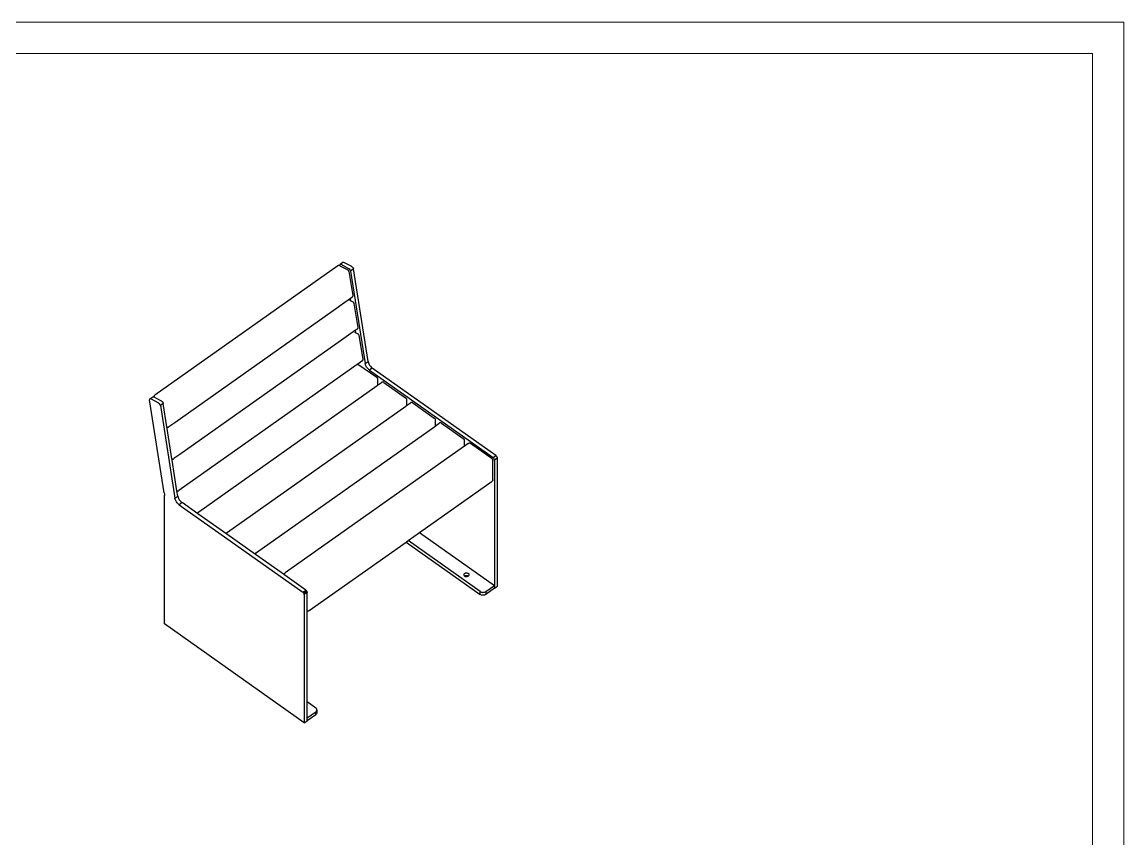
# Model space of a CAD drawing. Header units: inches. Extents: x -1533 to 3873, y -634 to 3374.
# Drawn here: x 1170 to 3873, y 1370 to 3374 of the extents above; entities that cross this region are included whole.
import ezdxf

# ---------------------------------------------------------------- set-up
doc = ezdxf.new("R2010")
doc.units = ezdxf.units.IN
doc.header["$MEASUREMENT"] = 0
doc.layers.add('tabelka', color=155, linetype='Continuous')

msp = doc.modelspace()

# ---------------------------------------------------------------- linework, layer by layer
for p, q in [((1950.2, 2779.6), (1957.1, 2784.5)), ((1957.1, 2784.5), (1957.2, 2784.6)), ((1957.2, 2784.6), (1957.4, 2784.6)), ((1957.4, 2784.6), (1957.6, 2784.7)), ((1957.6, 2784.7), (1957.8, 2784.7)), ((1957.8, 2784.7), (1958.1, 2784.7)), ((1958.1, 2784.7), (1958.3, 2784.7)), ((1958.3, 2784.7), (1958.6, 2784.6)), ((1958.6, 2784.6), (1958.8, 2784.5)), ((1958.8, 2784.5), (1959.1, 2784.4)), ((1959.4, 2784.3), (1959.1, 2784.4)), ((1978.9, 2773.9), (1959.4, 2784.3)), ((1944.4, 2775.7), (1495.8, 2458.4)), ((1944.6, 2775.8), (1944.4, 2775.7)), ((1944.6, 2775.8), (1944.8, 2775.9)), ((1945, 2776), (1944.8, 2775.9)), ((1945.2, 2776.1), (1945, 2776)), ((1945.4, 2776.2), (1945.2, 2776.1)), ((1945.6, 2776.3), (1945.4, 2776.2)), ((1945.9, 2776.4), (1945.6, 2776.3)), ((1946.2, 2776.5), (1945.9, 2776.4)), ((1945.9, 2776.4), (1945.9, 2776.4)), ((1946.4, 2776.5), (1946.2, 2776.5)), ((1946.6, 2776.6), (1946.4, 2776.5)), ((1946.8, 2776.6), (1946.6, 2776.6)), ((1947.1, 2776.6), (1946.8, 2776.6)), ((1947.1, 2776.6), (1947.1, 2776.6)), ((1947.3, 2776.6), (1947.1, 2776.6)), ((1947.4, 2776.6), (1947.3, 2776.6)), ((1947.6, 2776.6), (1947.4, 2776.6)), ((1947.9, 2776.6), (1947.6, 2776.6)), ((1948.1, 2776.5), (1947.9, 2776.6)), ((1948.3, 2776.5), (1948.1, 2776.5)), ((1948.5, 2776.5), (1948.3, 2776.5)), ((1948.7, 2776.4), (1948.5, 2776.5)), ((1949, 2776.3), (1948.7, 2776.4)), ((1949.2, 2776.2), (1949, 2776.3)), ((1949.4, 2776.2), (1949.2, 2776.2)), ((1949.5, 2778.8), (1949.4, 2778.6)), ((1949.4, 2778.6), (1949.4, 2778.4)), ((1949.4, 2778.4), (1949.4, 2778.1)), ((1949.4, 2778.1), (1949.4, 2777.8)), ((1949.4, 2777.8), (1949.4, 2777.5)), ((1949.4, 2777.2), (1949.4, 2777.5)), ((1949.6, 2776.1), (1949.4, 2777.2)), ((1949.6, 2776.1), (1949.4, 2776.2)), ((1949.6, 2779), (1949.5, 2778.8)), ((1949.7, 2779.2), (1949.6, 2779)), ((1949.6, 2776.1), (1969.1, 2765.7)), ((1949.9, 2779.3), (1949.7, 2779.2)), ((1950, 2779.5), (1949.9, 2779.3)), ((1950.2, 2779.6), (1950, 2779.5)), ((1950.4, 2779.6), (1950.2, 2779.6)), ((1950.6, 2779.7), (1950.4, 2779.6)), ((1950.8, 2779.7), (1950.6, 2779.7)), ((1951, 2779.7), (1950.8, 2779.7)), ((1951.2, 2779.7), (1951, 2779.7)), ((1951.5, 2779.6), (1951.2, 2779.7)), ((1951.7, 2779.5), (1951.5, 2779.6)), ((1952, 2779.4), (1951.7, 2779.5)), ((1952.3, 2779.3), (1952, 2779.4)), ((1971.8, 2768.9), (1952.3, 2779.3)), ((1969.1, 2765.7), (1969.3, 2765.6)), ((1969.3, 2765.6), (1969.5, 2765.5)), ((1969.5, 2765.5), (1969.7, 2765.3)), ((1969.9, 2765.2), (1969.7, 2765.3)), ((1969.9, 2765.2), (1970.1, 2765)), ((1970.3, 2764.8), (1970.1, 2765)), ((1970.3, 2764.8), (1970.5, 2764.7)), ((1970.7, 2764.4), (1970.5, 2764.7)), ((1970.7, 2764.4), (1970.8, 2764.2)), ((1971, 2764), (1970.8, 2764.2)), ((1971, 2764), (1971.1, 2763.8)), ((1971.3, 2763.5), (1971.1, 2763.8)), ((1971.3, 2763.5), (1971.4, 2763.3)), ((1971.5, 2763), (1971.4, 2763.3)), ((1971.5, 2763), (1971.6, 2762.8)), ((1971.7, 2762.5), (1971.6, 2762.8)), ((1971.7, 2762.2), (1971.7, 2762.5)), ((1971.7, 2762.2), (1971.8, 2762)), ((1972.1, 2768.8), (1971.8, 2768.9)), ((1971.8, 2762), (1981, 2703.2)), ((1972.3, 2768.6), (1972.1, 2768.8)), ((1972.6, 2768.4), (1972.3, 2768.6)), ((1972.9, 2768.2), (1972.6, 2768.4)), ((1973.2, 2767.9), (1972.9, 2768.2)), ((1973.4, 2767.7), (1973.2, 2767.9)), ((1973.7, 2767.4), (1973.4, 2767.7)), ((1973.9, 2767.1), (1973.7, 2767.4)), ((1974.2, 2766.8), (1973.9, 2767.1)), ((1974.4, 2766.5), (1974.2, 2766.8)), ((1974.6, 2766.2), (1974.4, 2766.5)), ((1974.9, 2765.8), (1974.6, 2766.2)), ((1975, 2765.5), (1974.9, 2765.8)), ((1975.2, 2765.2), (1975, 2765.5)), ((1975.4, 2764.8), (1975.2, 2765.2)), ((1975.5, 2764.5), (1975.4, 2764.8)), ((1975.6, 2764.2), (1975.5, 2764.5)), ((1975.7, 2763.8), (1975.6, 2764.2)), ((1975.8, 2763.5), (1975.7, 2763.8)), ((1975.8, 2763.5), (1975.9, 2763.2)), ((1983, 2768.2), (1975.9, 2763.2)), ((1975.9, 2763.2), (2011.6, 2536.2)), ((1979.1, 2773.8), (1978.9, 2773.9)), ((1979.1, 2773.8), (1979.4, 2773.6)), ((1979.4, 2773.6), (1979.7, 2773.4)), ((1979.7, 2773.4), (1980, 2773.2)), ((1980, 2773.2), (1980.2, 2772.9)), ((1980.2, 2772.9), (1980.5, 2772.7)), ((1980.5, 2772.7), (1980.8, 2772.4)), ((1980.8, 2772.4), (1981, 2772.1)), ((1981, 2772.1), (1981.3, 2771.8)), ((1981.3, 2771.8), (1981.5, 2771.5)), ((1981.5, 2771.5), (1981.7, 2771.2)), ((1981.7, 2771.2), (1981.9, 2770.8)), ((1981.9, 2770.8), (1982.1, 2770.5)), ((1982.1, 2770.5), (1982.3, 2770.2)), ((1982.3, 2770.2), (1982.5, 2769.8)), ((1982.5, 2769.8), (1982.6, 2769.5)), ((1982.6, 2769.5), (1982.7, 2769.2)), ((1982.7, 2769.2), (1982.8, 2768.8)), ((1982.8, 2768.8), (1982.9, 2768.5)), ((1983, 2768.2), (1982.9, 2768.5)), ((2018.6, 2541.2), (1983, 2768.2)), ((1981, 2703.2), (1981, 2702.9)), ((1975.6, 2696.1), (1947.4, 2676.1)), ((1972.8, 2691.9), (1973.1, 2691.8)), ((1973.1, 2691.8), (1976.6, 2689.9)), ((1978.9, 2698.4), (1975.6, 2696.1)), ((1976.6, 2689.9), (1975.6, 2696.1)), ((1976.6, 2689.9), (1981.4, 2687.4)), ((1979.1, 2698.6), (1978.9, 2698.4)), ((1979.3, 2698.7), (1979.1, 2698.6)), ((1979.5, 2698.9), (1979.3, 2698.7)), ((1979.6, 2699.1), (1979.5, 2698.9)), ((1979.8, 2699.2), (1979.6, 2699.1)), ((1979.9, 2699.4), (1979.8, 2699.2)), ((1980.1, 2699.6), (1979.9, 2699.4)), ((1980.2, 2699.8), (1980.1, 2699.6)), ((1980.4, 2700), (1980.2, 2699.8)), ((1980.5, 2700.3), (1980.4, 2700)), ((1980.6, 2700.5), (1980.5, 2700.3)), ((1980.7, 2700.8), (1980.6, 2700.5)), ((1980.8, 2701), (1980.7, 2700.8)), ((1980.9, 2701.3), (1980.8, 2701)), ((1981, 2701.8), (1980.9, 2701.5)), ((1980.9, 2701.5), (1980.9, 2701.3)), ((1981, 2702.9), (1981, 2702.7)), ((1981, 2702.7), (1981, 2702.4)), ((1981, 2702.4), (1981, 2702.1)), ((1981, 2702.1), (1981, 2701.8)), ((1981.4, 2687.4), (1981.6, 2687.3)), ((1981.6, 2687.3), (1981.8, 2687.1)), ((1981.8, 2687.1), (1982, 2687)), ((1982.2, 2686.8), (1982, 2687)), ((1982.2, 2686.8), (1982.4, 2686.7)), ((1982.6, 2686.5), (1982.4, 2686.7)), ((1982.6, 2686.5), (1982.8, 2686.3)), ((1983, 2686.1), (1982.8, 2686.3)), ((1983, 2686.1), (1983.1, 2685.9)), ((1983.3, 2685.7), (1983.1, 2685.9)), ((1983.3, 2685.7), (1983.4, 2685.5)), ((1983.6, 2685.2), (1983.4, 2685.5)), ((1983.6, 2685.2), (1983.7, 2685)), ((1983.8, 2684.7), (1983.7, 2685)), ((1983.8, 2684.7), (1983.8, 2684.5)), ((1983.9, 2684.2), (1983.8, 2684.5)), ((1984, 2683.9), (1983.9, 2684.2)), ((1984, 2683.9), (1984, 2683.6)), ((1984, 2683.6), (1993.3, 2624.9)), ((1946.7, 2675.7), (1544.3, 2391.1)), ((1947.4, 2676.1), (1946.7, 2675.7)), ((1947.5, 2675.3), (1947.4, 2676.1)), ((1992.9, 2622.2), (1992.8, 2622)), ((1993, 2622.5), (1992.9, 2622.2)), ((1993.1, 2622.7), (1993, 2622.5)), ((1993.2, 2623.2), (1993.1, 2623)), ((1993.1, 2623), (1993.1, 2622.7)), ((1993.3, 2623.5), (1993.2, 2623.2)), ((1993.3, 2624.9), (1993.3, 2624.6)), ((1993.3, 2624.6), (1993.3, 2624.4)), ((1993.3, 2624.4), (1993.3, 2624)), ((1993.3, 2624), (1993.3, 2623.8)), ((1993.3, 2623.8), (1993.3, 2623.5)), ((1959, 2597.4), (1556.6, 2312.8)), ((1959.6, 2597.8), (1959, 2597.4)), ((1987.9, 2617.8), (1959.6, 2597.8)), ((1959.8, 2597), (1959.6, 2597.8)), ((1985.3, 2613.5), (1988.9, 2611.6)), ((1991.2, 2620.1), (1987.9, 2617.8)), ((1988.9, 2611.6), (1987.9, 2617.8)), ((1988.9, 2611.6), (1993.7, 2609.1)), ((1991.4, 2620.3), (1991.2, 2620.1)), ((1991.6, 2620.4), (1991.4, 2620.3)), ((1991.7, 2620.6), (1991.6, 2620.4)), ((1991.9, 2620.7), (1991.7, 2620.6)), ((1992.1, 2620.9), (1991.9, 2620.7)), ((1992.2, 2621.1), (1992.1, 2620.9)), ((1992.4, 2621.3), (1992.2, 2621.1)), ((1992.5, 2621.5), (1992.4, 2621.3)), ((1992.6, 2621.7), (1992.5, 2621.5)), ((1992.8, 2622), (1992.6, 2621.7)), ((1993.7, 2609.1), (1993.9, 2608.9)), ((1993.9, 2608.9), (1994.1, 2608.8)), ((1994.1, 2608.8), (1994.3, 2608.7)), ((1994.5, 2608.5), (1994.3, 2608.7)), ((1994.5, 2608.5), (1994.7, 2608.4)), ((1994.9, 2608.2), (1994.7, 2608.4)), ((1994.9, 2608.2), (1995, 2608)), ((1995.2, 2607.8), (1995, 2608)), ((1995.2, 2607.8), (1995.4, 2607.6)), ((1995.6, 2607.4), (1995.4, 2607.6)), ((1995.6, 2607.4), (1995.7, 2607.2)), ((1995.8, 2606.9), (1995.7, 2607.2)), ((1995.8, 2606.9), (1995.9, 2606.7)), ((1996.1, 2606.4), (1995.9, 2606.7)), ((1996.1, 2606.4), (1996.1, 2606.2)), ((1996.2, 2605.9), (1996.1, 2606.2)), ((1996.3, 2605.6), (1996.2, 2605.9)), ((1996.3, 2605.6), (1996.3, 2605.3)), ((1996.3, 2605.3), (2005.5, 2546.6)), ((2003.5, 2541.8), (1993.9, 2535)), ((2003.7, 2542), (2003.5, 2541.8)), ((2003.8, 2542.1), (2003.7, 2542)), ((2004, 2542.3), (2003.8, 2542.1)), ((2004.2, 2542.4), (2004, 2542.3)), ((2004.3, 2542.6), (2004.2, 2542.4)), ((2004.5, 2542.8), (2004.3, 2542.6)), ((2004.7, 2543), (2004.5, 2542.8)), ((2004.8, 2543.2), (2004.7, 2543)), ((2004.9, 2543.4), (2004.8, 2543.2)), ((2005.1, 2543.7), (2004.9, 2543.4)), ((2005.2, 2543.9), (2005.1, 2543.7)), ((2005.3, 2544.1), (2005.2, 2543.9)), ((2005.4, 2544.7), (2005.3, 2544.4)), ((2005.3, 2544.4), (2005.3, 2544.1)), ((2005.5, 2544.9), (2005.4, 2544.7)), ((2005.5, 2546.6), (2005.6, 2546.3)), ((2005.6, 2545.5), (2005.5, 2545.2)), ((2005.5, 2545.2), (2005.5, 2544.9)), ((2005.6, 2546.3), (2005.6, 2546)), ((2005.6, 2546), (2005.6, 2545.7)), ((2005.6, 2545.7), (2005.6, 2545.5)), ((2011.6, 2536.2), (2018.6, 2541.2)), ((2018.6, 2541.2), (2019.4, 2538.3)), ((1992, 2533.7), (1554.8, 2224.6)), ((1993.9, 2535), (1992, 2533.7)), ((1993.9, 2535), (2039.8, 2502.5)), ((2012.3, 2533.3), (2011.6, 2536.2)), ((2013.5, 2530.3), (2012.3, 2533.3)), ((2015.2, 2527.3), (2013.5, 2530.3)), ((2017.3, 2524.5), (2015.2, 2527.3)), ((2019.6, 2522.1), (2017.3, 2524.5)), ((2019.4, 2538.3), (2020.6, 2535.3)), ((2022, 2520), (2019.6, 2522.1)), ((2020.6, 2535.3), (2022.3, 2532.3)), ((2029.1, 2525), (2022, 2520)), ((2022, 2520), (2325.3, 2305.6)), ((2022.3, 2532.3), (2024.3, 2529.5)), ((2024.3, 2529.5), (2026.6, 2527.1)), ((2026.6, 2527.1), (2029.1, 2525)), ((2332.3, 2310.6), (2029.1, 2525)), ((2039.8, 2502.5), (2040, 2502.4)), ((2039.8, 2502.5), (2039.9, 2502.4)), ((2040, 2502.4), (2039.9, 2502.4)), ((2040, 2502.4), (2040.1, 2502.3)), ((2040, 2502.4), (2040, 2502.4)), ((2040.1, 2502.3), (2040.2, 2502.3)), ((2040.3, 2502.1), (2040.2, 2502.3)), ((2040.3, 2502.1), (2040.5, 2502)), ((2040.7, 2501.8), (2040.5, 2502)), ((2040.7, 2501.8), (2040.9, 2501.6)), ((2040.9, 2501.6), (2041.1, 2501.4)), ((2041.2, 2501.2), (2041.1, 2501.4)), ((2041.2, 2501.2), (2041.4, 2500.9)), ((2041.5, 2500.7), (2041.4, 2500.9)), ((2041.5, 2500.7), (2041.6, 2500.5)), ((2041.7, 2500.2), (2041.6, 2500.5)), ((2041.7, 2500.2), (2041.8, 2500)), ((2041.9, 2499.7), (2041.8, 2500)), ((2041.9, 2499.7), (2042, 2499.4)), ((2042, 2499.4), (2042.1, 2498.9)), ((2042.1, 2498.9), (2042.1, 2498.3)), ((2042.1, 2498.3), (2042.1, 2483)), ((2042.1, 2483), (2051.9, 2489.9)), ((2052.1, 2490.1), (2051.9, 2489.9)), ((2052.4, 2490.2), (2052.1, 2490.1)), ((2052.4, 2490.2), (2052.5, 2490.3)), ((2052.8, 2490.4), (2052.5, 2490.3)), ((2053, 2490.5), (2052.8, 2490.4)), ((2053.3, 2490.6), (2053, 2490.5)), ((2053.3, 2490.6), (2053.4, 2490.6)), ((2053.7, 2490.7), (2053.4, 2490.6)), ((2053.7, 2490.7), (2053.8, 2490.7)), ((2053.7, 2490.7), (2053.7, 2490.7)), ((2053.9, 2490.8), (2053.8, 2490.7)), ((2054.2, 2490.8), (2053.9, 2490.8)), ((2054.5, 2490.8), (2054.2, 2490.8)), ((2054.8, 2490.8), (2054.5, 2490.8)), ((2055, 2490.8), (2054.8, 2490.8)), ((2055.3, 2490.8), (2055, 2490.8)), ((2055.6, 2490.8), (2055.3, 2490.8)), ((2055.9, 2490.7), (2055.6, 2490.8)), ((2056.1, 2490.6), (2055.9, 2490.7)), ((2056.2, 2490.6), (2056.1, 2490.6)), ((2056.3, 2490.6), (2056.2, 2490.6)), ((2056.5, 2490.5), (2056.3, 2490.6)), ((2056.8, 2490.4), (2056.5, 2490.5)), ((2057, 2490.3), (2056.8, 2490.4)), ((2057.1, 2490.2), (2057, 2490.3)), ((2057.4, 2490.1), (2057.1, 2490.2)), ((2057.6, 2489.9), (2057.4, 2490.1)), ((2057.6, 2489.9), (2110.5, 2452.5)), ((1603.3, 2172.7), (2040.6, 2482)), ((2040.6, 2482), (2042.1, 2483)), ((1482.8, 2448.6), (1482.7, 2448.4)), ((1482.7, 2448.4), (1482.7, 2448.1)), ((1482.7, 2448.1), (1482.7, 2447.8)), ((1482.7, 2447.8), (1482.7, 2447.5)), ((1482.7, 2447.2), (1482.7, 2447.5)), ((1518.6, 2219.1), (1482.7, 2447.2)), ((1482.9, 2449), (1482.8, 2448.8)), ((1482.8, 2448.8), (1482.8, 2448.6)), ((1483, 2449.2), (1482.9, 2449)), ((1483.2, 2449.3), (1483, 2449.2)), ((1483.3, 2449.5), (1483.2, 2449.3)), ((1483.5, 2449.6), (1483.3, 2449.5)), ((1483.5, 2449.6), (1490.4, 2454.5)), ((1483.7, 2449.6), (1483.5, 2449.6)), ((1483.9, 2449.7), (1483.7, 2449.6)), ((1484.1, 2449.7), (1483.9, 2449.7)), ((1484.3, 2449.7), (1484.1, 2449.7)), ((1484.5, 2449.7), (1484.3, 2449.7)), ((1484.8, 2449.6), (1484.5, 2449.7)), ((1485.1, 2449.5), (1484.8, 2449.6)), ((1485.3, 2449.4), (1485.1, 2449.5)), ((1485.6, 2449.3), (1485.3, 2449.4)), ((1505.1, 2438.9), (1485.6, 2449.3)), ((1490.4, 2454.5), (1490.6, 2454.6)), ((1490.6, 2454.6), (1490.7, 2454.6)), ((1490.7, 2454.6), (1490.9, 2454.7)), ((1490.9, 2454.7), (1491.2, 2454.7)), ((1491.2, 2454.7), (1491.4, 2454.7)), ((1491.4, 2454.7), (1491.6, 2454.7)), ((1491.6, 2454.7), (1491.9, 2454.6)), ((1491.9, 2454.6), (1492.1, 2454.5)), ((1492.1, 2454.5), (1492.4, 2454.4)), ((1492.7, 2454.3), (1492.4, 2454.4)), ((1493.7, 2453.8), (1492.7, 2454.3)), ((1493.7, 2455.1), (1493.8, 2455.4)), ((1493.7, 2454.8), (1493.7, 2455.1)), ((1493.7, 2454.5), (1493.7, 2454.8)), ((1493.7, 2454.2), (1493.7, 2454.5)), ((1493.7, 2454), (1493.7, 2454.2)), ((1493.7, 2453.8), (1493.7, 2454)), ((1512.2, 2443.9), (1493.7, 2453.8)), ((1493.8, 2455.6), (1493.9, 2455.9)), ((1493.8, 2455.4), (1493.8, 2455.6)), ((1493.9, 2455.9), (1494, 2456.1)), ((1494, 2456.1), (1494.1, 2456.4)), ((1494.1, 2456.4), (1494.2, 2456.6)), ((1494.2, 2456.6), (1494.3, 2456.8)), ((1494.3, 2456.8), (1494.4, 2457)), ((1494.4, 2457), (1494.6, 2457.2)), ((1494.6, 2457.2), (1494.7, 2457.5)), ((1494.7, 2457.5), (1494.9, 2457.6)), ((1494.9, 2457.6), (1495.1, 2457.8)), ((1495.1, 2457.8), (1495.2, 2458)), ((1495.2, 2458), (1495.4, 2458.2)), ((1495.4, 2458.2), (1495.6, 2458.3)), ((1495.6, 2458.3), (1495.8, 2458.4)), ((1505.4, 2438.8), (1505.1, 2438.9)), ((1505.6, 2438.6), (1505.4, 2438.8)), ((1505.9, 2438.4), (1505.6, 2438.6)), ((1506.2, 2438.2), (1505.9, 2438.4)), ((1506.5, 2437.9), (1506.2, 2438.2)), ((1506.7, 2437.7), (1506.5, 2437.9)), ((1507, 2437.4), (1506.7, 2437.7)), ((1507.3, 2437.1), (1507, 2437.4)), ((1507.5, 2436.8), (1507.3, 2437.1)), ((1507.7, 2436.5), (1507.5, 2436.8)), ((1508, 2436.2), (1507.7, 2436.5)), ((1508.2, 2435.8), (1508, 2436.2)), ((1508.4, 2435.5), (1508.2, 2435.8)), ((1508.5, 2435.2), (1508.4, 2435.5)), ((1508.7, 2434.8), (1508.5, 2435.2)), ((1508.8, 2434.5), (1508.7, 2434.8)), ((1508.9, 2434.2), (1508.8, 2434.5)), ((1509, 2433.8), (1508.9, 2434.2)), ((1509.1, 2433.5), (1509, 2433.8)), ((1509.1, 2433.5), (1509.2, 2433.2)), ((1516.3, 2438.2), (1509.2, 2433.2)), ((1509.2, 2433.2), (1544.9, 2206.2)), ((1512.4, 2443.8), (1512.2, 2443.9)), ((1512.4, 2443.8), (1512.7, 2443.6)), ((1512.7, 2443.6), (1513, 2443.4)), ((1513, 2443.4), (1513.3, 2443.2)), ((1513.3, 2443.2), (1513.5, 2442.9)), ((1513.5, 2442.9), (1513.8, 2442.7)), ((1513.8, 2442.7), (1514.1, 2442.4)), ((1514.1, 2442.4), (1514.3, 2442.1)), ((1514.3, 2442.1), (1514.6, 2441.8)), ((1514.6, 2441.8), (1514.8, 2441.5)), ((1514.8, 2441.5), (1514.9, 2441.3)), ((1514.9, 2441.3), (1515, 2441.2)), ((1515, 2441.2), (1515.2, 2440.8)), ((1515.2, 2440.8), (1515.4, 2440.5)), ((1515.4, 2440.5), (1515.6, 2440.2)), ((1515.6, 2440.2), (1515.8, 2439.8)), ((1515.8, 2439.8), (1515.9, 2439.5)), ((1515.9, 2439.5), (1516, 2439.2)), ((1516, 2439.2), (1516.1, 2438.8)), ((1516.1, 2438.8), (1516.2, 2438.5)), ((1516.3, 2438.2), (1516.2, 2438.5)), ((1525.3, 2380.7), (1516.3, 2438.2)), ((2110.5, 2452.5), (2110.7, 2452.4)), ((2110.5, 2452.5), (2110.7, 2452.4)), ((2110.7, 2452.4), (2110.7, 2452.4)), ((2110.7, 2452.4), (2110.8, 2452.3)), ((2110.7, 2452.4), (2110.7, 2452.4)), ((2110.8, 2452.3), (2110.9, 2452.3)), ((2111, 2452.1), (2110.9, 2452.3)), ((2111, 2452.1), (2111.3, 2452)), ((2111.4, 2451.8), (2111.3, 2452)), ((2111.3, 2432), (2112.8, 2433)), ((2111.4, 2451.8), (2111.6, 2451.6)), ((2111.6, 2451.6), (2111.8, 2451.4)), ((2111.9, 2451.2), (2111.8, 2451.4)), ((2111.9, 2451.2), (2112.1, 2450.9)), ((2112.2, 2450.7), (2112.1, 2450.9)), ((2112.2, 2450.7), (2112.3, 2450.5)), ((2112.4, 2450.2), (2112.3, 2450.5)), ((2112.4, 2450.2), (2112.5, 2450)), ((2112.6, 2449.7), (2112.5, 2450)), ((2112.6, 2449.7), (2112.7, 2449.4)), ((2112.7, 2449.4), (2112.8, 2448.9)), ((2112.8, 2448.9), (2112.8, 2448.3)), ((2112.8, 2448.3), (2112.8, 2433)), ((2112.8, 2433), (2122.6, 2439.9)), ((2122.9, 2440.1), (2122.6, 2439.9)), ((2123.1, 2440.2), (2122.9, 2440.1)), ((2123, 2440.1), (2123.3, 2440.3)), ((2123.1, 2440.2), (2123.2, 2440.3)), ((2123.5, 2440.4), (2123.2, 2440.3)), ((2123.4, 2440.3), (2123.7, 2440.4)), ((2123.8, 2440.5), (2123.5, 2440.4)), ((2124, 2440.6), (2123.8, 2440.5)), ((2123.9, 2440.5), (2124.1, 2440.6)), ((2124, 2440.6), (2124.1, 2440.6)), ((2124.4, 2440.7), (2124.1, 2440.6)), ((2124.3, 2440.6), (2124.4, 2440.7)), ((2124.5, 2440.7), (2124.4, 2440.7)), ((2124.7, 2440.8), (2124.5, 2440.7)), ((2124.8, 2440.7), (2124.5, 2440.7)), ((2124.5, 2440.7), (2124.5, 2440.7)), ((2124.9, 2440.8), (2124.7, 2440.8)), ((2125.2, 2440.8), (2124.9, 2440.8)), ((2125.5, 2440.8), (2125.2, 2440.8)), ((2125.8, 2440.8), (2125.5, 2440.8)), ((2126, 2440.8), (2125.8, 2440.8)), ((2126.3, 2440.8), (2126, 2440.8)), ((2126.6, 2440.7), (2126.3, 2440.8)), ((2126.8, 2440.6), (2126.6, 2440.7)), ((2126.9, 2440.6), (2126.8, 2440.6)), ((2127, 2440.6), (2126.9, 2440.6)), ((2127.5, 2440.4), (2127, 2440.6)), ((2127.2, 2440.5), (2127, 2440.6)), ((2127.5, 2440.4), (2127.2, 2440.5)), ((2127.7, 2440.3), (2127.5, 2440.4)), ((2127.9, 2440.2), (2127.7, 2440.3)), ((2128.1, 2440.1), (2127.9, 2440.2)), ((2128.3, 2439.9), (2128.1, 2440.1)), ((2128.3, 2439.9), (2181.2, 2402.5)), ((1674, 2122.7), (2111.3, 2432)), ((1525.3, 2380.7), (1525.5, 2380.6)), ((1525.9, 2377.2), (1525.3, 2380.7)), ((1525.5, 2380.6), (1525.7, 2380.6)), ((1525.7, 2380.6), (1525.9, 2380.5)), ((1525.9, 2380.5), (1526.2, 2380.4)), ((1526.2, 2380.4), (1526.3, 2380.4)), ((1526.3, 2380.4), (1526.6, 2380.3)), ((1526.6, 2380.3), (1526.8, 2380.3)), ((1526.8, 2380.3), (1527.1, 2380.3)), ((1527.1, 2380.3), (1527.3, 2380.3)), ((1527.3, 2380.3), (1527.4, 2380.3)), ((1527.4, 2380.3), (1527.6, 2380.3)), ((1527.6, 2380.3), (1527.6, 2380.3)), ((1527.6, 2380.3), (1527.8, 2380.3)), ((1527.8, 2380.3), (1528.1, 2380.3)), ((1528.1, 2380.3), (1528.3, 2380.4)), ((1528.3, 2380.4), (1528.5, 2380.4)), ((1528.5, 2380.4), (1528.7, 2380.5)), ((1528.8, 2380.5), (1528.7, 2380.5)), ((1528.8, 2380.5), (1529, 2380.6)), ((1529, 2380.6), (1529.3, 2380.7)), ((1529.3, 2380.7), (1529.5, 2380.8)), ((1529.5, 2380.8), (1529.7, 2380.9)), ((1529.7, 2380.9), (1529.9, 2381)), ((1530.1, 2381.1), (1529.9, 2381)), ((1530.1, 2381.1), (1530.3, 2381.2)), ((1544.3, 2391.1), (1530.3, 2381.2)), ((1544.4, 2390.3), (1544.3, 2391.1)), ((1744.7, 2072.7), (2182.1, 2382)), ((2181.2, 2402.5), (2181.4, 2402.4)), ((2181.2, 2402.5), (2181.4, 2402.4)), ((2181.4, 2402.4), (2181.4, 2402.4)), ((2181.4, 2402.4), (2181.5, 2402.3)), ((2181.4, 2402.4), (2181.4, 2402.4)), ((2181.5, 2402.3), (2181.6, 2402.3)), ((2181.8, 2402.1), (2181.6, 2402.3)), ((2181.8, 2402.1), (2182, 2402)), ((2182.1, 2401.8), (2182, 2402)), ((2182.1, 2401.8), (2182.3, 2401.6)), ((2182.1, 2382), (2183.5, 2383)), ((2182.3, 2401.6), (2182.5, 2401.4)), ((2182.6, 2401.2), (2182.5, 2401.4)), ((2182.6, 2401.2), (2182.8, 2400.9)), ((2182.9, 2400.7), (2182.8, 2400.9)), ((2182.9, 2400.7), (2183, 2400.5)), ((2183.1, 2400.2), (2183, 2400.5)), ((2183.1, 2400.2), (2183.2, 2400)), ((2183.3, 2399.7), (2183.2, 2400)), ((2183.3, 2399.7), (2183.4, 2399.4)), ((2183.4, 2399.4), (2183.5, 2398.9)), ((2183.5, 2398.9), (2183.5, 2398.3)), ((2183.5, 2398.3), (2183.5, 2383)), ((2183.5, 2383), (2193.3, 2389.9)), ((2193.6, 2390.1), (2193.3, 2389.9)), ((2193.8, 2390.2), (2193.6, 2390.1)), ((2193.8, 2390.2), (2194, 2390.3)), ((2194.2, 2390.4), (2194, 2390.3)), ((2194.5, 2390.5), (2194.2, 2390.4)), ((2194.7, 2390.6), (2194.5, 2390.5)), ((2194.7, 2390.6), (2194.8, 2390.6)), ((2195.1, 2390.7), (2194.8, 2390.6)), ((2195, 2390.6), (2195.1, 2390.7)), ((2195.2, 2390.7), (2195.1, 2390.7)), ((2195.4, 2390.8), (2195.2, 2390.7)), ((2195.6, 2390.7), (2195.2, 2390.7)), ((2195.2, 2390.7), (2195.2, 2390.7)), ((2195.6, 2390.8), (2195.4, 2390.8)), ((2195.9, 2390.8), (2195.6, 2390.8)), ((2196.2, 2390.8), (2195.9, 2390.8)), ((2196.5, 2390.8), (2196.2, 2390.8)), ((2196.7, 2390.8), (2196.5, 2390.8)), ((2197, 2390.8), (2196.7, 2390.8)), ((2197.3, 2390.7), (2197, 2390.8)), ((2197.5, 2390.6), (2197.3, 2390.7)), ((2197.6, 2390.6), (2197.5, 2390.6)), ((2197.7, 2390.6), (2197.6, 2390.6)), ((2198.2, 2390.4), (2197.7, 2390.6)), ((2197.9, 2390.5), (2197.7, 2390.6)), ((2198.2, 2390.4), (2197.9, 2390.5)), ((2198.4, 2390.3), (2198.2, 2390.4)), ((2198.6, 2390.2), (2198.4, 2390.3)), ((2198.8, 2390.1), (2198.6, 2390.2)), ((2199.1, 2389.9), (2198.8, 2390.1)), ((2199.1, 2389.9), (2251.9, 2352.5)), ((1537.6, 2302.4), (1525.9, 2377.2)), ((2251.9, 2352.5), (2252.1, 2352.4)), ((2251.9, 2352.5), (2252.1, 2352.4)), ((2252.1, 2352.4), (2252.1, 2352.4)), ((2252.1, 2352.4), (2252.2, 2352.3)), ((2252.1, 2352.4), (2252.1, 2352.4)), ((2252.2, 2352.3), (2252.3, 2352.3)), ((2252.5, 2352.1), (2252.3, 2352.3)), ((2252.4, 2352.2), (2252.3, 2352.2)), ((2252.4, 2352.2), (2252.6, 2352)), ((2252.5, 2352.1), (2252.7, 2352)), ((2252.8, 2351.8), (2252.7, 2352)), ((2252.8, 2351.8), (2253, 2351.6)), ((2252.8, 2332), (1815.4, 2022.7)), ((2254.2, 2333), (2252.8, 2332)), ((2253, 2351.6), (2253.2, 2351.4)), ((2253.3, 2351.2), (2253.2, 2351.4)), ((2253.4, 2350.9), (2253.2, 2351.3)), ((2253.3, 2351.2), (2253.5, 2350.9)), ((2253.4, 2350.9), (2253.4, 2350.9)), ((2253.5, 2350.8), (2253.4, 2350.9)), ((2253.6, 2350.7), (2253.5, 2350.9)), ((2253.6, 2350.7), (2253.7, 2350.5)), ((2253.8, 2350.2), (2253.7, 2350.5)), ((2253.8, 2350.3), (2253.8, 2350.1)), ((2253.8, 2350.2), (2254, 2350)), ((2254, 2349.7), (2254, 2350)), ((2254, 2349.7), (2254.1, 2349.4)), ((2254.1, 2349.4), (2254.2, 2348.9)), ((2254.2, 2348.9), (2254.2, 2348.3)), ((2254.2, 2348.3), (2254.2, 2333)), ((2264, 2339.9), (2254.2, 2333)), ((2264.3, 2340.1), (2264, 2339.9)), ((2264.5, 2340.2), (2264.3, 2340.1)), ((2264.5, 2340.2), (2264.7, 2340.3)), ((2264.9, 2340.4), (2264.7, 2340.3)), ((2265.2, 2340.5), (2264.9, 2340.4)), ((2265.4, 2340.6), (2265.2, 2340.5)), ((2265.4, 2340.6), (2265.5, 2340.6)), ((2265.8, 2340.7), (2265.5, 2340.6)), ((2266.1, 2340.8), (2265.8, 2340.7)), ((2266.3, 2340.8), (2266.1, 2340.8)), ((2266.6, 2340.8), (2266.3, 2340.8)), ((2266.9, 2340.8), (2266.6, 2340.8)), ((2267.2, 2340.8), (2266.9, 2340.8)), ((2267.5, 2340.8), (2267.2, 2340.8)), ((2267.7, 2340.8), (2267.5, 2340.8)), ((2268, 2340.7), (2267.7, 2340.8)), ((2268.3, 2340.6), (2268, 2340.7)), ((2268.4, 2340.6), (2268.3, 2340.6)), ((2268.6, 2340.5), (2268.4, 2340.6)), ((2268.9, 2340.4), (2268.6, 2340.5)), ((2269.1, 2340.3), (2268.9, 2340.4)), ((2269.3, 2340.2), (2269.1, 2340.3)), ((2269.5, 2340.1), (2269.3, 2340.2)), ((2269.8, 2339.9), (2269.5, 2340.1)), ((2322.8, 2302.4), (2269.8, 2339.9)), ((1537.6, 2302.4), (1537.8, 2302.3)), ((1538.2, 2298.9), (1537.6, 2302.4)), ((1537.8, 2302.3), (1538, 2302.2)), ((1538, 2302.2), (1538.2, 2302.2)), ((1538.2, 2302.2), (1538.5, 2302.1)), ((1549.9, 2224.1), (1538.2, 2298.9)), ((1538.5, 2302.1), (1538.6, 2302.1)), ((1538.6, 2302.1), (1538.9, 2302)), ((1538.9, 2302), (1539.1, 2302)), ((1539.1, 2302), (1539.3, 2302)), ((1539.3, 2302), (1539.6, 2302)), ((1539.6, 2302), (1539.7, 2302)), ((1539.7, 2302), (1539.8, 2302)), ((1539.8, 2302), (1539.9, 2302)), ((1539.9, 2302), (1540.1, 2302)), ((1540.1, 2302), (1540.3, 2302)), ((1540.3, 2302), (1540.6, 2302)), ((1540.6, 2302), (1540.8, 2302.1)), ((1540.8, 2302.1), (1541, 2302.2)), ((1541.1, 2302.2), (1541, 2302.2)), ((1541.1, 2302.2), (1541.3, 2302.2)), ((1541.3, 2302.2), (1541.6, 2302.3)), ((1541.6, 2302.3), (1541.8, 2302.4)), ((1541.8, 2302.4), (1542, 2302.5)), ((1542, 2302.5), (1542.2, 2302.7)), ((1542.3, 2302.7), (1542.2, 2302.7)), ((1542.3, 2302.7), (1542.5, 2302.9)), ((1556.6, 2312.8), (1542.5, 2302.9)), ((1556.7, 2312), (1556.6, 2312.8)), ((2322.8, 2302.4), (2323, 2302.3)), ((2323.2, 2302.1), (2323, 2302.3)), ((2323.2, 2302.1), (2323.4, 2302)), ((2323.5, 2301.8), (2323.4, 2302)), ((2323.5, 2301.8), (2323.7, 2301.6)), ((2323.7, 2301.6), (2323.9, 2301.4)), ((2324.1, 2301.2), (2323.9, 2301.4)), ((2324.1, 2301.2), (2324.2, 2300.9)), ((2324.3, 2300.7), (2324.2, 2300.9)), ((2324.3, 2300.7), (2324.5, 2300.5)), ((2324.6, 2300.2), (2324.5, 2300.5)), ((2324.6, 2300.2), (2324.7, 2300)), ((2324.7, 2299.7), (2324.7, 2300)), ((2324.7, 2299.7), (2324.8, 2299.4)), ((2324.8, 2299.4), (2324.9, 2298.9)), ((2324.9, 2298.3), (2324.9, 2298.9)), ((2324.9, 2275.3), (2324.9, 2298.3)), ((2325.3, 2305.6), (2332.3, 2310.6)), ((2326.6, 2304.4), (2325.3, 2305.6)), ((2327.8, 2302.8), (2326.6, 2304.4)), ((2328.5, 2301.1), (2327.8, 2302.8)), ((2328.8, 2299.6), (2328.5, 2301.1)), ((2335.9, 2304.6), (2328.8, 2299.6)), ((2328.8, 2299.6), (2328.8, 1992)), ((2332.3, 2310.6), (2333.7, 2309.4)), ((2333.7, 2309.4), (2334.8, 2307.8)), ((2334.8, 2307.8), (2335.6, 2306.1)), ((2335.6, 2306.1), (2335.9, 2304.6)), ((2335.9, 1989.9), (2335.9, 2304.6)), ((2324.9, 2275), (2324.9, 2275.3)), ((2324.9, 2275.3), (2324.9, 2275.3)), ((2324.9, 2274.7), (2324.9, 2275)), ((2324.9, 2274.5), (2324.9, 2274.7)), ((2324.9, 2251.7), (2324.9, 2274.7)), ((2145.1, 2121.9), (2322.8, 2247.6)), ((2323, 2247.7), (2322.8, 2247.6)), ((2323.2, 2247.9), (2323, 2247.7)), ((2323.4, 2248.1), (2323.2, 2247.9)), ((2323.6, 2248.2), (2323.4, 2248.1)), ((2323.7, 2248.4), (2323.6, 2248.2)), ((2323.9, 2248.6), (2323.7, 2248.4)), ((2324.1, 2248.8), (2323.9, 2248.6)), ((2324.2, 2249.1), (2324.1, 2248.8)), ((2324.3, 2249.3), (2324.2, 2249.1)), ((2324.5, 2249.5), (2324.3, 2249.3)), ((2324.6, 2249.8), (2324.5, 2249.5)), ((2324.7, 2250), (2324.6, 2249.8)), ((2324.8, 2250.6), (2324.7, 2250.3)), ((2324.7, 2250.3), (2324.7, 2250)), ((2324.9, 2251.1), (2324.8, 2250.6)), ((2324.9, 2251.1), (2324.9, 2251.7)), ((1518.6, 2219.1), (1519, 2215.7)), ((1549.9, 2224.1), (1550.1, 2224)), ((1552, 2211.2), (1549.9, 2224.1)), ((1550.1, 2224), (1550.3, 2223.9)), ((1550.3, 2223.9), (1550.5, 2223.8)), ((1550.5, 2223.8), (1550.7, 2223.8)), ((1550.7, 2223.8), (1550.9, 2223.7)), ((1550.9, 2223.7), (1551.1, 2223.7)), ((1551.1, 2223.7), (1551.4, 2223.7)), ((1551.4, 2223.7), (1551.6, 2223.6)), ((1551.6, 2223.6), (1551.9, 2223.6)), ((1551.9, 2223.6), (1551.9, 2223.6)), ((1551.9, 2223.6), (1552.1, 2223.6)), ((1552.1, 2223.6), (1552.2, 2223.6)), ((1552.2, 2223.6), (1552.4, 2223.7)), ((1552.4, 2223.7), (1552.6, 2223.7)), ((1552.6, 2223.7), (1552.9, 2223.7)), ((1552.9, 2223.7), (1553.1, 2223.8)), ((1553.1, 2223.8), (1553.3, 2223.8)), ((1553.4, 2223.9), (1553.3, 2223.8)), ((1553.4, 2223.9), (1553.6, 2223.9)), ((1553.6, 2223.9), (1553.8, 2224)), ((1553.8, 2224), (1554.1, 2224.1)), ((1554.1, 2224.1), (1554.3, 2224.2)), ((1554.3, 2224.2), (1554.5, 2224.3)), ((1554.6, 2224.4), (1554.5, 2224.3)), ((1554.6, 2224.4), (1554.8, 2224.6)), ((1519, 2215.7), (1519.1, 2212.5)), ((1519.1, 1897.4), (1519.1, 2212.5)), ((1544.9, 2206.2), (1552, 2211.2)), ((1545.6, 2203.3), (1544.9, 2206.2)), ((1546.8, 2200.3), (1545.6, 2203.3)), ((1548.5, 2197.3), (1546.8, 2200.3)), ((1550.6, 2194.5), (1548.5, 2197.3)), ((1552.9, 2192.1), (1550.6, 2194.5)), ((1552, 2211.2), (1552.7, 2208.3)), ((1552.7, 2208.3), (1553.9, 2205.3)), ((1555.3, 2190), (1552.9, 2192.1)), ((1553.9, 2205.3), (1555.6, 2202.3)), ((1562.4, 2195), (1555.3, 2190)), ((1555.3, 2190), (1858.6, 1975.6)), ((1555.6, 2202.3), (1557.6, 2199.5)), ((1557.6, 2199.5), (1560, 2197.1)), ((1560, 2197.1), (1562.4, 2195)), ((1601.1, 2167.7), (1562.4, 2195)), ((1601.2, 2169.1), (1601.1, 2168.6)), ((1601.1, 2167.7), (1601.1, 2168.6)), ((1671.8, 2117.7), (1601.1, 2167.7)), ((1601.2, 2169.7), (1601.3, 2170)), ((1601.2, 2169.1), (1601.2, 2169.7)), ((1601.3, 2170), (1601.4, 2170.2)), ((1601.4, 2170.2), (1601.5, 2170.5)), ((1601.5, 2170.5), (1601.6, 2170.7)), ((1601.6, 2170.7), (1601.7, 2171)), ((1601.7, 2171), (1601.9, 2171.2)), ((1601.9, 2171.2), (1602, 2171.4)), ((1602, 2171.4), (1602.2, 2171.6)), ((1602.2, 2171.6), (1602.3, 2171.8)), ((1602.3, 2171.8), (1602.5, 2172)), ((1602.5, 2172), (1602.7, 2172.2)), ((1602.7, 2172.2), (1602.9, 2172.4)), ((1602.9, 2172.4), (1603, 2172.5)), ((1603, 2172.5), (1603.3, 2172.7)), ((1671.9, 2119.1), (1671.8, 2118.6)), ((1671.8, 2117.7), (1671.8, 2118.6)), ((1742.5, 2067.7), (1671.8, 2117.7)), ((1671.9, 2119.1), (1672, 2119.7)), ((1672, 2120), (1672.1, 2120.2)), ((1672, 2119.7), (1672, 2120)), ((1672.1, 2120.2), (1672.2, 2120.5)), ((1672.2, 2120.5), (1672.3, 2120.7)), ((1672.3, 2120.7), (1672.4, 2121)), ((1672.4, 2121), (1672.6, 2121.2)), ((1672.6, 2121.2), (1672.7, 2121.4)), ((1672.7, 2121.4), (1672.9, 2121.6)), ((1672.9, 2121.6), (1673, 2121.8)), ((1673, 2121.8), (1673.2, 2122)), ((1673.2, 2122), (1673.4, 2122.2)), ((1673.4, 2122.2), (1673.6, 2122.4)), ((1673.6, 2122.4), (1673.8, 2122.5)), ((1673.8, 2122.5), (1674, 2122.7)), ((2116.8, 2101.9), (2145.1, 2121.9)), ((2145.1, 2121.9), (2328.8, 1992)), ((1874.1, 1930.3), (2111.8, 2098.4)), ((2111.8, 2098.4), (2116.8, 2101.9)), ((2111.8, 2098.4), (2293.4, 1969.9)), ((2293.4, 1977), (2116.8, 2101.9)), ((1742.6, 2069.1), (1742.5, 2068.6)), ((1742.5, 2067.7), (1742.5, 2068.6)), ((1813.3, 2017.7), (1742.5, 2067.7)), ((1742.6, 2069.1), (1742.7, 2069.7)), ((1742.7, 2070), (1742.8, 2070.2)), ((1742.7, 2069.7), (1742.7, 2070)), ((1742.8, 2070.2), (1742.9, 2070.5)), ((1742.9, 2070.5), (1743, 2070.7)), ((1743, 2070.7), (1743.2, 2071)), ((1743.2, 2071), (1743.3, 2071.2)), ((1743.3, 2071.2), (1743.4, 2071.4)), ((1743.4, 2071.4), (1743.6, 2071.6)), ((1743.6, 2071.6), (1743.7, 2071.8)), ((1743.7, 2071.8), (1743.9, 2072)), ((1743.9, 2072), (1744.1, 2072.2)), ((1744.1, 2072.2), (1744.3, 2072.4)), ((1744.3, 2072.4), (1744.5, 2072.5)), ((1744.5, 2072.5), (1744.7, 2072.7)), ((1813.3, 2019.1), (1813.4, 2019.7)), ((1813.3, 2019.1), (1813.3, 2018.6)), ((1813.3, 2018.6), (1813.3, 2017.7)), ((1813.6, 2017.4), (1813.3, 2017.7)), ((1813.4, 2019.7), (1813.5, 2020)), ((1813.5, 2020.2), (1813.6, 2020.5)), ((1813.5, 2020), (1813.5, 2020.2)), ((1813.6, 2020.5), (1813.7, 2020.7)), ((1814.4, 2016.8), (1813.6, 2017.4)), ((1813.7, 2020.7), (1813.9, 2021)), ((1814, 2021.2), (1813.9, 2021)), ((1813.9, 2021), (1814, 2021.2)), ((1813.9, 2021), (1813.9, 2021)), ((1814, 2021.2), (1814.1, 2021.4)), ((1814.1, 2021.4), (1814.3, 2021.6)), ((1814.3, 2021.6), (1814.5, 2021.8)), ((1865.6, 1980.6), (1814.4, 2016.8)), ((1814.5, 2021.8), (1814.7, 2022)), ((1814.7, 2022), (1814.8, 2022.2)), ((1814.8, 2022.2), (1815, 2022.4)), ((1815, 2022.4), (1815.2, 2022.5)), ((1815.2, 2022.5), (1815.4, 2022.7)), ((2253.6, 2019.6), (2253.4, 2018.5)), ((2253.4, 2018.5), (2253.4, 2017.4)), ((2253.4, 2017.4), (2253.6, 2017)), ((2254.3, 2020.6), (2253.6, 2019.6)), ((2253.6, 2017), (2253.9, 2016.4)), ((2253.9, 2016.4), (2254.3, 2015.9)), ((2255.2, 2021.5), (2254.3, 2020.6)), ((2254.3, 2015.9), (2254.7, 2015.4)), ((2254.7, 2015.4), (2255.2, 2015)), ((2255.2, 2021.5), (2256.5, 2022.2)), ((2255.2, 2015), (2255.7, 2014.7)), ((2256.5, 2015.1), (2255.7, 2014.7)), ((2255.7, 2014.7), (2255.8, 2014.6)), ((2255.8, 2014.6), (2257.2, 2014.1)), ((2256.5, 2022.2), (2257.9, 2022.6)), ((2257.9, 2015.6), (2256.5, 2015.1)), ((2257.2, 2014.1), (2258.7, 2013.7)), ((2257.9, 2022.6), (2259.5, 2022.8)), ((2259.5, 2015.8), (2257.9, 2015.6)), ((2258.7, 2013.7), (2260.2, 2013.7)), ((2259.5, 2022.8), (2261, 2022.8)), ((2261, 2015.7), (2259.5, 2015.8)), ((2260.2, 2013.7), (2261.8, 2013.9)), ((2261, 2022.8), (2262.5, 2022.4)), ((2262.5, 2015.4), (2261, 2015.7)), ((2261.8, 2013.9), (2263.2, 2014.3)), ((2262.5, 2022.4), (2263.9, 2021.9)), ((2263.9, 2014.8), (2262.5, 2015.4)), ((2263.2, 2014.3), (2263.9, 2014.7)), ((2263.9, 2021.9), (2265, 2021.1)), ((2263.9, 2014.7), (2264.4, 2015)), ((2263.9, 2014.7), (2263.9, 2014.8)), ((2265, 2015.5), (2264.4, 2015)), ((2265, 2021.1), (2265.8, 2020.1)), ((2265.4, 2015.9), (2265, 2015.5)), ((2265.8, 2016.4), (2265.4, 2015.9)), ((2265.8, 2020.1), (2266.2, 2019.1)), ((2266, 2016.9), (2265.8, 2016.4)), ((2266.2, 2017.6), (2266, 2016.9)), ((2266.2, 2019.1), (2266.3, 2018)), ((2266.3, 2018), (2266.2, 2017.6)), ((1858.6, 1975.6), (1865.6, 1980.6)), ((1859.9, 1974.4), (1858.6, 1975.6)), ((1867, 1979.4), (1859.9, 1974.4)), ((1861.1, 1972.8), (1859.9, 1974.4)), ((1861.1, 1972.8), (1868.1, 1977.8)), ((1868.9, 1976.1), (1861.8, 1971.1)), ((1869.2, 1974.6), (1862.1, 1969.6)), ((1865.6, 1980.6), (1867, 1979.4)), ((1867, 1979.4), (1867.4, 1978.9)), ((1867.4, 1978.9), (1867.8, 1978.3)), ((1867.8, 1978.3), (1868.1, 1977.8)), ((1868.1, 1977.8), (1868.9, 1976.1)), ((1868.9, 1976.1), (1869.2, 1974.6)), ((1869.2, 1964.5), (1869.2, 1974.6)), ((2293.4, 1969.9), (2293.4, 1977)), ((2293.4, 1977), (2294.9, 1976.1)), ((2294.9, 1976.1), (2296.7, 1975.5)), ((2296.7, 1975.5), (2298.6, 1975.1)), ((2298.6, 1975.1), (2300.5, 1974.9)), ((2300.5, 1974.9), (2302.5, 1975.1)), ((2302.5, 1975.1), (2304.3, 1975.5)), ((2304.3, 1975.5), (2306.1, 1976.1)), ((2306.1, 1976.1), (2307.6, 1977)), ((2307.6, 1977), (2328.8, 1992)), ((2328.8, 1984.9), (2307.6, 1969.9)), ((2307.6, 1977), (2307.6, 1969.9)), ((2328.8, 1992), (2328.8, 1984.9)), ((2328.8, 1984.9), (2335.9, 1989.9)), ((1861.8, 1971.1), (1861.1, 1972.8)), ((1862.1, 1969.6), (1861.8, 1971.1)), ((1862.1, 1969.6), (1862.1, 1654.9)), ((1869.2, 1962.4), (1869.2, 1964.5)), ((1869.2, 1954.6), (1869.2, 1962.4)), ((1869.2, 1929.9), (1869.2, 1954.6)), ((1869.2, 1954.6), (1869.2, 1954.6)), ((2294.9, 1969), (2293.4, 1969.9)), ((2296.7, 1968.4), (2294.9, 1969)), ((2298.6, 1968), (2296.7, 1968.4)), ((2300.5, 1967.9), (2298.6, 1968)), ((2302.5, 1968), (2300.5, 1967.9)), ((2304.3, 1968.4), (2302.5, 1968)), ((2306.1, 1969), (2304.3, 1968.4)), ((2307.6, 1969.9), (2306.1, 1969)), ((1869.2, 1929.9), (1869.3, 1929.8)), ((1869.2, 1707), (1869.2, 1929.9)), ((1869.3, 1929.8), (1869.6, 1929.7)), ((1869.6, 1929.7), (1869.8, 1929.6)), ((1869.8, 1929.6), (1869.9, 1929.6)), ((1869.9, 1929.6), (1870.2, 1929.5)), ((1870.2, 1929.5), (1870.5, 1929.5)), ((1870.5, 1929.5), (1870.7, 1929.5)), ((1870.7, 1929.5), (1871, 1929.4)), ((1871, 1929.4), (1871.3, 1929.4)), ((1871.3, 1929.4), (1871.6, 1929.4)), ((1871.6, 1929.4), (1871.8, 1929.5)), ((1871.8, 1929.5), (1872.1, 1929.5)), ((1872.1, 1929.5), (1872.4, 1929.5)), ((1872.4, 1929.5), (1872.6, 1929.6)), ((1872.7, 1929.6), (1872.6, 1929.6)), ((1872.7, 1929.6), (1873, 1929.7)), ((1873, 1929.7), (1873.3, 1929.8)), ((1873.3, 1929.8), (1873.5, 1930)), ((1873.7, 1930), (1873.5, 1930)), ((1873.7, 1930), (1873.9, 1930.2)), ((1873.9, 1930.2), (1874.1, 1930.3)), ((1862.1, 1654.9), (1519.1, 1897.4)), ((1869.2, 1707), (1890.4, 1692)), ((1869.2, 1667), (1869.2, 1707)), ((1869.2, 1667), (1890.4, 1682)), ((1891.6, 1690.9), (1890.4, 1692)), ((1890.4, 1682), (1891.6, 1683.1)), ((1890.4, 1674.9), (1890.4, 1682)), ((1891.6, 1676), (1890.4, 1674.9)), ((1892.5, 1689.7), (1891.6, 1690.9)), ((1891.6, 1683.1), (1892.5, 1684.3)), ((1892.5, 1677.2), (1891.6, 1676)), ((1893.1, 1688.4), (1892.5, 1689.7)), ((1892.5, 1684.3), (1893.1, 1685.6)), ((1893.1, 1678.5), (1892.5, 1677.2)), ((1893.3, 1687), (1893.1, 1688.4)), ((1893.1, 1685.6), (1893.3, 1687)), ((1893.3, 1679.9), (1893.1, 1678.5)), ((1893.3, 1687), (1893.3, 1679.9)), ((1862.1, 1654.9), (1869.2, 1659.9)), ((1890.4, 1674.9), (1869.2, 1659.9)), ((1869.2, 1659.9), (1869.2, 1667))]:
    msp.add_line(p, q)
at = {"layer": 'tabelka', "lineweight": 5}
for points in [[(-1533.4, 3373.9), (3873, 3373.9), (3873, -633.8), (-1533.4, -633.8)], [(-1456, 3296.5), (3795.6, 3296.5), (3795.6, -556.4), (-1456, -556.4)]]:
    msp.add_lwpolyline(points, close=True, dxfattribs=at)

doc.saveas('drawing.dxf')
